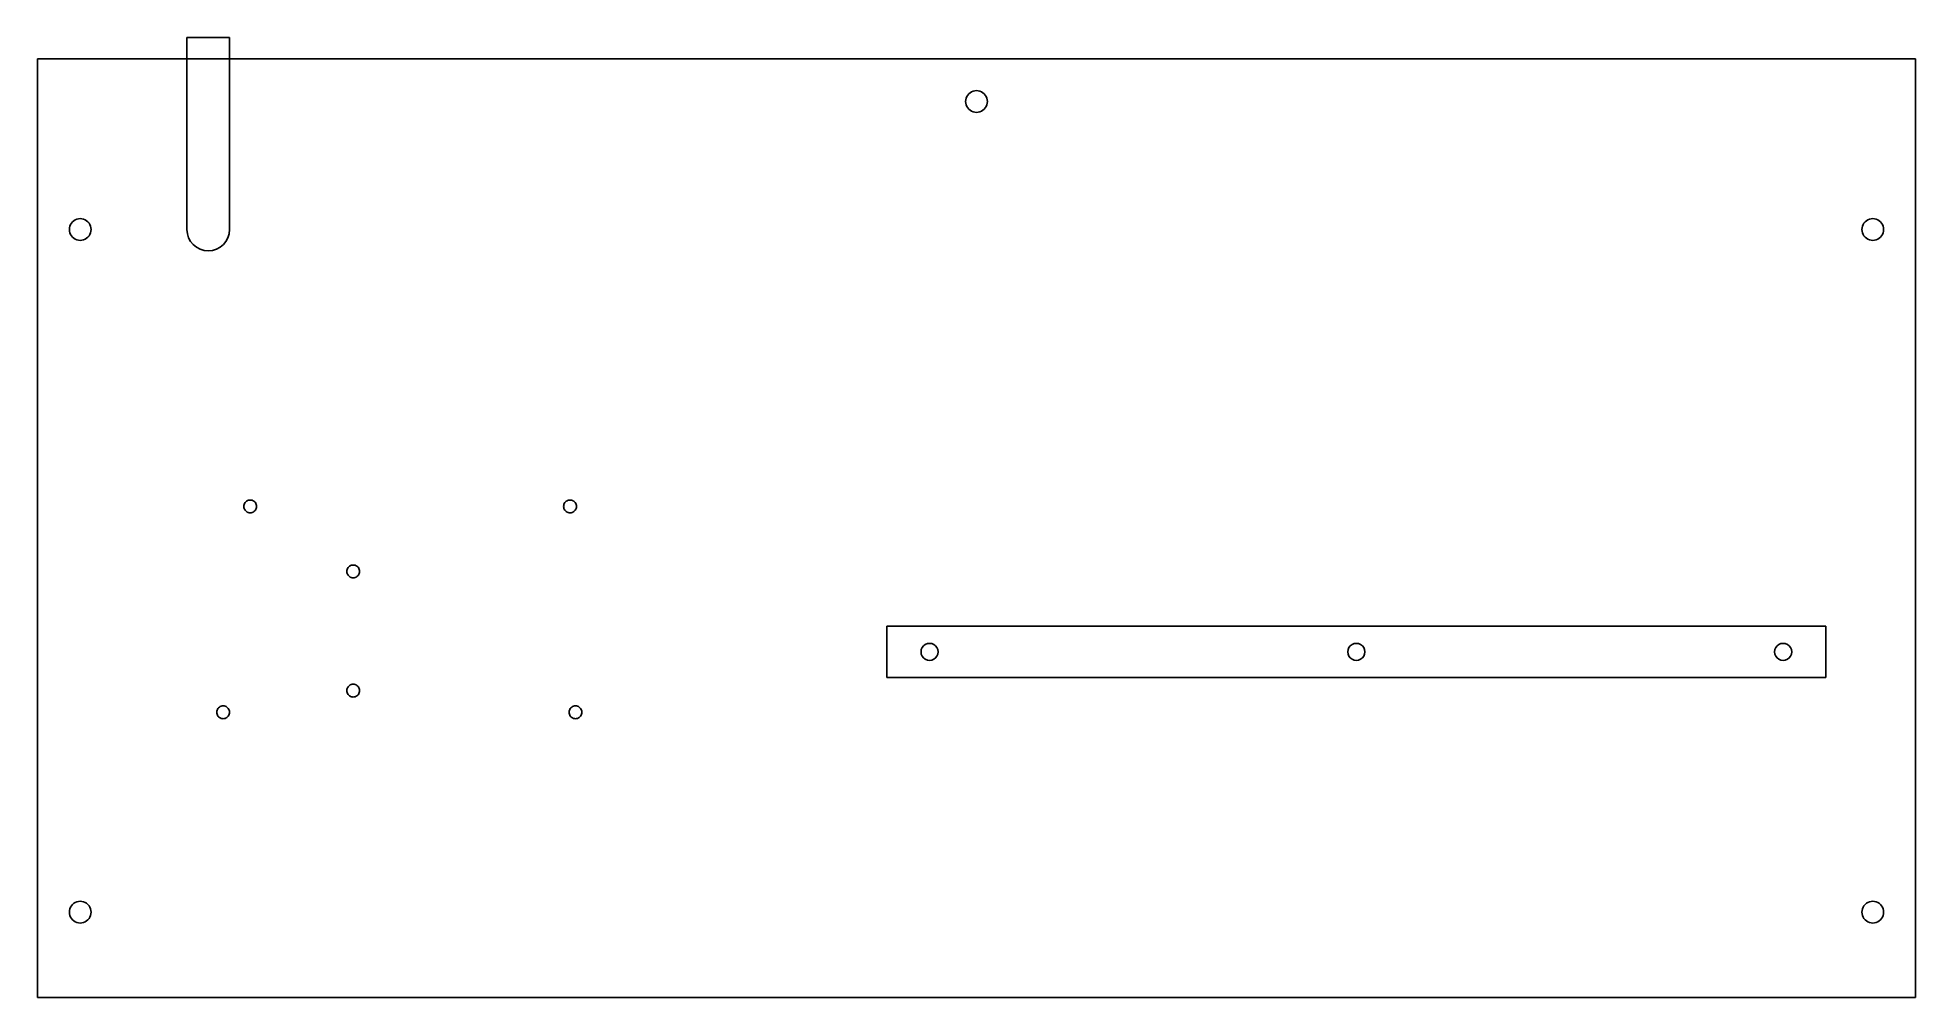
# Model space of a CAD drawing. Extents: x 0 to 440, y 0 to 225.
import ezdxf

# ---------------------------------------------------------------- set-up
doc = ezdxf.new("R2010")
doc.units = 0
doc.layers.get('0').update_dxf_attribs({"linetype": 'CONTINUOUS'})

msp = doc.modelspace()

# ---------------------------------------------------------------- linework, layer by layer
at = {"color": 7}
for p, q in [((35.00757, 224.99681), (35.00757, 180.000005)), ((45, 224.99681), (35.00757, 224.99681)), ((35.00757, 224.99681), (35.00757, 224.99681)), ((45, 180.000005), (45, 224.99681)), ((0, 219.999998), (0, 0.000001)), ((439.999995, 219.999998), (0, 219.999998)), ((439.999995, 0.000001), (439.999995, 219.999998)), ((217.728001, 211.157999), (217.937001, 211.498999)), ((217.937001, 211.498999), (218.197001, 211.803)), ((218.197001, 211.803), (218.501, 212.063001)), ((218.501, 212.063001), (218.842, 212.272)), ((218.842, 212.272), (219.211999, 212.424998)), ((219.211999, 212.424998), (219.601, 212.518998)), ((219.601, 212.518998), (220, 212.55)), ((220, 212.55), (220.399, 212.518998)), ((220.399, 212.518998), (220.788001, 212.424998)), ((220.788001, 212.424998), (221.158, 212.272)), ((221.158, 212.272), (221.499001, 212.063001)), ((221.499001, 212.063001), (221.803, 211.803)), ((221.803, 211.803), (222.063, 211.498999)), ((222.063, 211.498999), (222.271999, 211.157999)), ((217.450001, 209.999998), (217.481, 210.398999)), ((217.481, 209.600998), (217.450001, 209.999998)), ((217.481, 210.398999), (217.575, 210.788)), ((217.575, 209.212), (217.481, 209.600998)), ((217.575, 210.788), (217.728001, 211.157999)), ((217.728001, 208.841998), (217.575, 209.212)), ((217.937001, 208.501), (217.728001, 208.841998)), ((218.197001, 208.196999), (217.937001, 208.501)), ((218.501, 207.936999), (218.197001, 208.196999)), ((218.842, 207.727999), (218.501, 207.936999)), ((219.211999, 207.574998), (218.842, 207.727999)), ((219.601, 207.480999), (219.211999, 207.574998)), ((220, 207.449999), (219.601, 207.480999)), ((220.399, 207.480999), (220, 207.449999)), ((220.788001, 207.574998), (220.399, 207.480999)), ((221.158, 207.727999), (220.788001, 207.574998)), ((221.499001, 207.936999), (221.158, 207.727999)), ((221.803, 208.196999), (221.499001, 207.936999)), ((222.063, 208.501), (221.803, 208.196999)), ((222.271999, 208.841998), (222.063, 208.501)), ((222.271999, 211.157999), (222.425, 210.788)), ((222.425, 209.212), (222.271999, 208.841998)), ((222.425, 210.788), (222.519, 210.398999)), ((222.519, 209.600998), (222.425, 209.212)), ((222.519, 210.398999), (222.549999, 209.999998)), ((222.549999, 209.999998), (222.519, 209.600998)), ((7.48139, 180.398999), (7.57481, 180.788)), ((7.57481, 180.788), (7.72793, 181.157999)), ((7.72793, 181.157999), (7.93701, 181.499)), ((7.93701, 181.499), (8.19688, 181.802998)), ((8.19688, 181.802998), (8.50115, 182.062998)), ((8.50115, 182.062998), (8.84232, 182.272001)), ((8.84232, 182.272001), (9.21201, 182.424999)), ((9.21201, 182.424999), (9.60109, 182.518999)), ((9.60109, 182.518999), (10, 182.549998)), ((10, 182.549998), (10.3989, 182.518999)), ((10.3989, 182.518999), (10.788, 182.424999)), ((10.788, 182.424999), (11.1577, 182.272001)), ((11.1577, 182.272001), (11.4989, 182.062998)), ((11.4989, 182.062998), (11.8031, 181.802998)), ((11.8031, 181.802998), (12.063, 181.499)), ((12.063, 181.499), (12.2721, 181.157999)), ((12.2721, 181.157999), (12.4252, 180.788)), ((12.4252, 180.788), (12.5186, 180.398999)), ((427.481012, 180.398999), (427.574992, 180.788)), ((427.574992, 180.788), (427.728013, 181.157999)), ((427.728013, 181.157999), (427.936999, 181.499)), ((427.936999, 181.499), (428.19701, 181.802998)), ((428.19701, 181.802998), (428.500992, 182.062998)), ((428.500992, 182.062998), (428.842001, 182.272001)), ((428.842001, 182.272001), (429.211994, 182.424999)), ((429.211994, 182.424999), (429.601009, 182.518999)), ((429.601009, 182.518999), (429.999987, 182.549998)), ((429.999987, 182.549998), (430.398992, 182.518999)), ((430.398992, 182.518999), (430.788008, 182.424999)), ((430.788008, 182.424999), (431.158001, 182.272001)), ((431.158001, 182.272001), (431.49901, 182.062998)), ((431.49901, 182.062998), (431.802992, 181.802998)), ((431.802992, 181.802998), (432.063003, 181.499)), ((432.063003, 181.499), (432.271988, 181.157999)), ((432.271988, 181.157999), (432.425009, 180.788)), ((432.425009, 180.788), (432.518989, 180.398999)), ((7.45, 179.999999), (7.48139, 180.398999)), ((7.48139, 179.600999), (7.45, 179.999999)), ((7.57481, 179.212001), (7.48139, 179.600999)), ((7.72793, 178.841999), (7.57481, 179.212001)), ((7.93701, 178.500998), (7.72793, 178.841999)), ((8.19688, 178.197), (7.93701, 178.500998)), ((8.50115, 177.937), (8.19688, 178.197)), ((8.84232, 177.728), (8.50115, 177.937)), ((9.21201, 177.574999), (8.84232, 177.728)), ((9.60109, 177.480999), (9.21201, 177.574999)), ((10, 177.45), (9.60109, 177.480999)), ((10.3989, 177.480999), (10, 177.45)), ((10.788, 177.574999), (10.3989, 177.480999)), ((11.1577, 177.728), (10.788, 177.574999)), ((11.4989, 177.937), (11.1577, 177.728)), ((11.8031, 178.197), (11.4989, 177.937)), ((12.063, 178.500998), (11.8031, 178.197)), ((12.2721, 178.841999), (12.063, 178.500998)), ((12.4252, 179.212001), (12.2721, 178.841999)), ((12.5186, 179.600999), (12.4252, 179.212001)), ((12.5186, 180.398999), (12.55, 179.999999)), ((12.55, 179.999999), (12.5186, 179.600999)), ((427.449996, 179.999999), (427.481012, 180.398999)), ((427.481012, 179.600999), (427.449996, 179.999999)), ((427.574992, 179.212001), (427.481012, 179.600999)), ((427.728013, 178.841999), (427.574992, 179.212001)), ((427.936999, 178.500998), (427.728013, 178.841999)), ((428.19701, 178.197), (427.936999, 178.500998)), ((428.500992, 177.937), (428.19701, 178.197)), ((428.842001, 177.728), (428.500992, 177.937)), ((429.211994, 177.574999), (428.842001, 177.728)), ((429.601009, 177.480999), (429.211994, 177.574999)), ((429.999987, 177.45), (429.601009, 177.480999)), ((430.398992, 177.480999), (429.999987, 177.45)), ((430.788008, 177.574999), (430.398992, 177.480999)), ((431.158001, 177.728), (430.788008, 177.574999)), ((431.49901, 177.937), (431.158001, 177.728)), ((431.802992, 178.197), (431.49901, 177.937)), ((432.063003, 178.500998), (431.802992, 178.197)), ((432.271988, 178.841999), (432.063003, 178.500998)), ((432.425009, 179.212001), (432.271988, 178.841999)), ((432.518989, 179.600999), (432.425009, 179.212001)), ((432.518989, 180.398999), (432.550006, 179.999999)), ((432.550006, 179.999999), (432.518989, 179.600999)), ((48.329985, 115.099996), (48.348499, 115.334997)), ((48.348499, 114.864995), (48.329985, 115.099996)), ((48.348499, 115.334997), (48.403394, 115.563998)), ((48.4034, 114.635998), (48.348499, 114.864995)), ((48.403394, 115.563998), (48.493494, 115.780996)), ((48.493499, 114.418997), (48.4034, 114.635998)), ((48.493494, 115.780996), (48.616495, 115.981997)), ((48.6165, 114.217995), (48.493499, 114.418997)), ((48.616495, 115.981997), (48.769295, 116.160997)), ((48.769295, 116.160997), (48.948295, 116.313998)), ((48.948295, 116.313998), (49.148994, 116.436996)), ((49.148994, 116.436996), (49.366495, 116.526997)), ((49.366495, 116.526997), (49.595295, 116.581996)), ((49.595295, 116.581996), (49.829994, 116.600002)), ((49.829994, 116.600002), (50.064695, 116.581996)), ((50.064695, 116.581996), (50.293496, 116.526999)), ((50.293496, 116.526999), (50.510993, 116.436999)), ((50.510993, 116.436999), (50.711695, 116.314001)), ((50.711695, 116.314001), (50.890695, 116.160999)), ((50.890695, 116.160999), (51.043493, 115.982)), ((51.043493, 115.982), (51.166494, 115.780999)), ((51.166499, 114.419), (51.043499, 114.217998)), ((51.166494, 115.780999), (51.256593, 115.564001)), ((51.256599, 114.636), (51.166499, 114.419)), ((51.256593, 115.564001), (51.311494, 115.335)), ((51.311494, 114.864998), (51.256599, 114.636)), ((51.311494, 115.335), (51.330008, 115.099999)), ((51.330008, 115.099999), (51.311494, 114.864998)), ((123.259997, 115.099999), (123.278003, 115.335)), ((123.278003, 114.864998), (123.259997, 115.099999)), ((123.278003, 115.335), (123.332999, 115.564001)), ((123.333002, 114.636), (123.278003, 114.864998)), ((123.332999, 115.564001), (123.423, 115.780999)), ((123.423003, 114.419), (123.333002, 114.636)), ((123.423, 115.780999), (123.546001, 115.982)), ((123.546004, 114.217998), (123.423003, 114.419)), ((123.546001, 115.982), (123.698999, 116.160999)), ((123.698999, 116.160999), (123.877999, 116.314001)), ((123.877999, 116.314001), (124.079, 116.436999)), ((124.079, 116.436999), (124.296001, 116.526999)), ((124.296001, 116.526999), (124.525001, 116.581999)), ((124.525001, 116.581999), (124.759999, 116.600005)), ((124.759999, 116.600005), (124.995, 116.581999)), ((124.995, 116.581999), (125.224001, 116.527002)), ((125.224001, 116.527002), (125.440999, 116.437001)), ((125.440999, 116.437001), (125.642, 116.314003)), ((125.642, 116.314003), (125.821, 116.161002)), ((125.821, 116.161002), (125.974001, 115.982003)), ((125.974001, 115.982003), (126.096999, 115.781001)), ((126.097002, 114.419003), (125.974004, 114.218001)), ((126.096999, 115.781001), (126.187, 115.564003)), ((126.187002, 114.636003), (126.097002, 114.419003)), ((126.187, 115.564003), (126.241999, 115.335003)), ((126.241999, 114.865001), (126.187002, 114.636003)), ((126.241999, 115.335003), (126.260005, 115.100002)), ((126.260005, 115.100002), (126.241999, 114.865001)), ((48.769301, 114.038996), (48.6165, 114.217995)), ((48.9483, 113.885998), (48.769301, 114.038996)), ((49.149, 113.762997), (48.9483, 113.885998)), ((49.3665, 113.672996), (49.149, 113.762997)), ((49.595301, 113.617999), (49.3665, 113.672996)), ((49.829999, 113.599994), (49.595301, 113.617999)), ((50.064701, 113.617999), (49.829999, 113.599994)), ((50.293501, 113.672999), (50.064701, 113.617999)), ((50.510999, 113.763), (50.293501, 113.672999)), ((50.711701, 113.886), (50.510999, 113.763)), ((50.890701, 114.038999), (50.711701, 113.886)), ((51.043499, 114.217998), (50.890701, 114.038999)), ((123.699002, 114.038999), (123.546004, 114.217998)), ((123.878001, 113.886), (123.699002, 114.038999)), ((124.079003, 113.763), (123.878001, 113.886)), ((124.296003, 113.672999), (124.079003, 113.763)), ((124.525004, 113.618002), (124.296003, 113.672999)), ((124.760002, 113.599996), (124.525004, 113.618002)), ((124.995003, 113.618002), (124.760002, 113.599996)), ((125.224004, 113.673002), (124.995003, 113.618002)), ((125.441002, 113.763002), (125.224004, 113.673002)), ((125.642003, 113.886003), (125.441002, 113.763002)), ((125.821003, 114.039002), (125.642003, 113.886003)), ((125.974004, 114.218001), (125.821003, 114.039002)), ((73.279008, 101.196993), (73.496509, 101.286994)), ((73.496509, 101.286994), (73.725309, 101.341993)), ((73.725309, 101.341993), (73.960008, 101.359999)), ((73.960008, 101.359999), (74.19471, 101.341993)), ((74.19471, 101.341993), (74.423507, 101.286997)), ((74.423507, 101.286997), (74.641007, 101.196996)), ((72.460014, 99.859993), (72.478499, 100.094994)), ((72.478499, 99.625295), (72.460014, 99.859993)), ((72.478499, 100.094994), (72.533408, 100.323995)), ((72.5334, 99.396494), (72.478499, 99.625295)), ((72.623499, 99.178994), (72.5334, 99.396494)), ((72.533408, 100.323995), (72.623508, 100.540993)), ((72.7465, 98.978295), (72.623499, 99.178994)), ((72.623508, 100.540993), (72.746509, 100.741994)), ((72.899301, 98.799295), (72.7465, 98.978295)), ((72.746509, 100.741994), (72.89931, 100.920994)), ((73.0783, 98.646494), (72.899301, 98.799295)), ((72.89931, 100.920994), (73.078309, 101.073995)), ((73.279, 98.523493), (73.0783, 98.646494)), ((73.078309, 101.073995), (73.279008, 101.196993)), ((73.4965, 98.433394), (73.279, 98.523493)), ((73.725301, 98.378499), (73.4965, 98.433394)), ((73.959999, 98.359985), (73.725301, 98.378499)), ((74.194701, 98.378499), (73.959999, 98.359985)), ((74.423499, 98.4334), (74.194701, 98.378499)), ((74.640999, 98.523499), (74.423499, 98.4334)), ((74.841701, 98.6465), (74.640999, 98.523499)), ((74.641007, 101.196996), (74.84171, 101.073998)), ((75.020701, 98.799301), (74.841701, 98.6465)), ((74.84171, 101.073998), (75.020709, 100.920997)), ((75.173499, 98.9783), (75.020701, 98.799301)), ((75.020709, 100.920997), (75.173507, 100.741997)), ((75.296499, 99.179), (75.173499, 98.9783)), ((75.173507, 100.741997), (75.296508, 100.540996)), ((75.386599, 99.3965), (75.296499, 99.179)), ((75.296508, 100.540996), (75.386607, 100.323998)), ((75.441508, 99.6253), (75.386599, 99.3965)), ((75.386607, 100.323998), (75.441508, 100.094997)), ((75.441508, 100.094997), (75.459994, 99.859996)), ((75.459994, 99.859996), (75.441508, 99.6253)), ((199, 75.000006), (199, 87.000005)), ((199, 87.000005), (419.000009, 87.000005)), ((419.000009, 87.000005), (419.000009, 75.000006)), ((211.000001, 81.000005), (211.000001, 81.000005)), ((311.000002, 81.000005), (311.000002, 81.000005)), ((410.999999, 81.000005), (410.999999, 81.000005)), ((419.000009, 75.000006), (199, 75.000006)), ((72.460005, 71.919999), (72.478491, 72.154698)), ((72.478491, 71.6853), (72.460005, 71.919999)), ((72.478491, 72.154698), (72.5334, 72.383498)), ((72.533391, 71.4565), (72.478491, 71.6853)), ((72.623491, 71.239), (72.533391, 71.4565)), ((72.5334, 72.383498), (72.623499, 72.600999)), ((72.746492, 71.0383), (72.623491, 71.239)), ((72.623499, 72.600999), (72.7465, 72.801701)), ((72.899293, 70.859301), (72.746492, 71.0383)), ((72.7465, 72.801701), (72.899301, 72.9807)), ((73.078292, 70.7065), (72.899293, 70.859301)), ((72.899301, 72.9807), (73.0783, 73.133498)), ((73.278992, 70.583499), (73.078292, 70.7065)), ((73.0783, 73.133498), (73.279, 73.256499)), ((73.496492, 70.4934), (73.278992, 70.583499)), ((73.279, 73.256499), (73.4965, 73.346599)), ((73.725292, 70.438505), (73.496492, 70.4934)), ((73.4965, 73.346599), (73.725301, 73.401499)), ((73.959991, 70.419991), (73.725292, 70.438505)), ((73.725301, 73.401499), (73.959999, 73.420013)), ((74.194693, 70.438505), (73.959991, 70.419991)), ((73.959999, 73.420013), (74.194701, 73.401499)), ((74.42349, 70.493405), (74.194693, 70.438505)), ((74.194701, 73.401499), (74.423499, 73.346604)), ((74.64099, 70.583505), (74.42349, 70.493405)), ((74.423499, 73.346604), (74.640999, 73.256505)), ((74.841693, 70.706506), (74.64099, 70.583505)), ((74.640999, 73.256505), (74.841701, 73.133504)), ((75.020692, 70.859306), (74.841693, 70.706506)), ((74.841701, 73.133504), (75.020701, 72.980706)), ((75.17349, 71.038306), (75.020692, 70.859306)), ((75.020701, 72.980706), (75.173499, 72.801706)), ((75.296491, 71.239005), (75.17349, 71.038306)), ((75.173499, 72.801706), (75.296499, 72.601004)), ((75.38659, 71.456506), (75.296491, 71.239005)), ((75.296499, 72.601004), (75.386599, 72.383504)), ((75.4415, 71.685306), (75.38659, 71.456506)), ((75.386599, 72.383504), (75.4415, 72.154704)), ((75.4415, 72.154704), (75.459985, 71.920005)), ((75.459985, 71.920005), (75.4415, 71.685306)), ((41.979985, 66.839999), (41.998499, 67.074698)), ((41.998499, 66.6053), (41.979985, 66.839999)), ((41.998499, 67.074698), (42.053394, 67.303498)), ((42.0534, 66.3765), (41.998499, 66.6053)), ((42.053394, 67.303498), (42.143494, 67.520999)), ((42.143499, 66.159), (42.0534, 66.3765)), ((42.143494, 67.520999), (42.266495, 67.721701)), ((42.2665, 65.9583), (42.143499, 66.159)), ((42.266495, 67.721701), (42.419295, 67.9007)), ((42.419295, 67.9007), (42.598295, 68.053498)), ((42.598295, 68.053498), (42.798994, 68.176499)), ((42.798994, 68.176499), (43.016495, 68.266599)), ((43.016495, 68.266599), (43.245295, 68.321499)), ((43.245295, 68.321499), (43.479994, 68.340013)), ((43.479994, 68.340013), (43.714695, 68.321499)), ((43.714695, 68.321499), (43.943496, 68.266604)), ((43.943496, 68.266604), (44.160993, 68.176505)), ((44.160993, 68.176505), (44.361695, 68.053504)), ((44.361695, 68.053504), (44.540695, 67.900706)), ((44.540695, 67.900706), (44.693493, 67.721706)), ((44.693493, 67.721706), (44.816494, 67.521004)), ((44.816502, 66.159005), (44.693501, 65.958306)), ((44.816494, 67.521004), (44.906593, 67.303504)), ((44.906602, 66.376506), (44.816502, 66.159005)), ((44.906593, 67.303504), (44.961494, 67.074704)), ((44.961494, 66.605306), (44.906602, 66.376506)), ((44.961494, 67.074704), (44.980008, 66.840005)), ((44.980008, 66.840005), (44.961494, 66.605306)), ((124.529994, 66.839999), (124.548, 67.074698)), ((124.548, 66.6053), (124.529994, 66.839999)), ((124.548, 67.074698), (124.602996, 67.303498)), ((124.602999, 66.3765), (124.548, 66.6053)), ((124.602996, 67.303498), (124.692997, 67.520999)), ((124.693, 66.159), (124.602999, 66.3765)), ((124.692997, 67.520999), (124.815998, 67.721701)), ((124.816001, 65.9583), (124.693, 66.159)), ((124.815998, 67.721701), (124.968996, 67.9007)), ((124.968996, 67.9007), (125.147996, 68.053498)), ((125.147996, 68.053498), (125.348997, 68.176499)), ((125.348997, 68.176499), (125.565998, 68.266599)), ((125.565998, 68.266599), (125.794999, 68.321499)), ((125.794999, 68.321499), (126.029997, 68.340013)), ((126.029997, 68.340013), (126.264997, 68.321499)), ((126.264997, 68.321499), (126.493998, 68.266604)), ((126.493998, 68.266604), (126.710996, 68.176505)), ((126.710996, 68.176505), (126.911997, 68.053504)), ((126.911997, 68.053504), (127.090997, 67.900706)), ((127.090997, 67.900706), (127.243998, 67.721706)), ((127.243998, 67.721706), (127.366996, 67.521004)), ((127.366999, 66.159005), (127.244001, 65.958306)), ((127.366996, 67.521004), (127.456997, 67.303504)), ((127.457, 66.376506), (127.366999, 66.159005)), ((127.456997, 67.303504), (127.511996, 67.074704)), ((127.511996, 66.605306), (127.457, 66.376506)), ((127.511996, 67.074704), (127.530002, 66.840005)), ((127.530002, 66.840005), (127.511996, 66.605306)), ((42.419301, 65.779301), (42.2665, 65.9583)), ((42.5983, 65.6265), (42.419301, 65.779301)), ((42.799, 65.503499), (42.5983, 65.6265)), ((43.0165, 65.4134), (42.799, 65.503499)), ((43.245303, 65.358505), (43.0165, 65.4134)), ((43.480002, 65.339991), (43.245303, 65.358505)), ((43.714704, 65.358505), (43.480002, 65.339991)), ((43.943504, 65.413405), (43.714704, 65.358505)), ((44.161002, 65.503505), (43.943504, 65.413405)), ((44.361704, 65.626506), (44.161002, 65.503505)), ((44.540703, 65.779306), (44.361704, 65.626506)), ((44.693501, 65.958306), (44.540703, 65.779306)), ((124.968999, 65.779301), (124.816001, 65.9583)), ((125.147999, 65.6265), (124.968999, 65.779301)), ((125.349, 65.503499), (125.147999, 65.6265)), ((125.566001, 65.4134), (125.349, 65.503499)), ((125.795001, 65.358505), (125.566001, 65.4134)), ((126.029999, 65.339991), (125.795001, 65.358505)), ((126.265, 65.358505), (126.029999, 65.339991)), ((126.494001, 65.413405), (126.265, 65.358505)), ((126.710999, 65.503505), (126.494001, 65.413405)), ((126.912, 65.626506), (126.710999, 65.503505)), ((127.091, 65.779306), (126.912, 65.626506)), ((127.244001, 65.958306), (127.091, 65.779306)), ((8.19688, 21.803098), (8.50115, 22.063)), ((8.50115, 22.063), (8.84232, 22.272098)), ((8.84232, 22.272098), (9.21201, 22.425201)), ((9.21201, 22.425201), (9.60109, 22.518599)), ((9.60109, 22.518599), (10, 22.549999)), ((10, 22.549999), (10.3989, 22.518599)), ((10.3989, 22.518599), (10.788, 22.425201)), ((10.788, 22.425201), (11.1577, 22.272098)), ((11.1577, 22.272098), (11.4989, 22.063)), ((11.4989, 22.063), (11.8031, 21.803098)), ((428.19701, 21.803098), (428.500992, 22.063)), ((428.500992, 22.063), (428.842001, 22.272098)), ((428.842001, 22.272098), (429.211994, 22.425201)), ((429.211994, 22.425201), (429.601009, 22.518599)), ((429.601009, 22.518599), (429.999987, 22.549999)), ((429.999987, 22.549999), (430.398992, 22.518599)), ((430.398992, 22.518599), (430.788008, 22.425201)), ((430.788008, 22.425201), (431.158001, 22.272098)), ((431.158001, 22.272098), (431.49901, 22.063)), ((431.49901, 22.063), (431.802992, 21.803098)), ((7.45, 20), (7.48139, 20.398899)), ((7.48139, 19.601099), (7.45, 20)), ((7.48139, 20.398899), (7.57481, 20.787999)), ((7.57481, 19.211999), (7.48139, 19.601099)), ((7.57481, 20.787999), (7.72793, 21.157698)), ((7.72793, 18.842299), (7.57481, 19.211999)), ((7.72793, 21.157698), (7.93701, 21.498899)), ((7.93701, 18.501098), (7.72793, 18.842299)), ((7.93701, 21.498899), (8.19688, 21.803098)), ((8.19688, 18.196899), (7.93701, 18.501098)), ((8.50115, 17.936998), (8.19688, 18.196899)), ((8.84232, 17.7279), (8.50115, 17.936998)), ((9.21201, 17.5748), (8.84232, 17.7279)), ((11.1577, 17.7279), (10.788, 17.5748)), ((11.4989, 17.936998), (11.1577, 17.7279)), ((11.8031, 18.196899), (11.4989, 17.936998)), ((11.8031, 21.803098), (12.063, 21.498899)), ((12.063, 18.501098), (11.8031, 18.196899)), ((12.063, 21.498899), (12.2721, 21.157698)), ((12.2721, 18.842299), (12.063, 18.501098)), ((12.2721, 21.157698), (12.4252, 20.787999)), ((12.4252, 19.211999), (12.2721, 18.842299)), ((12.4252, 20.787999), (12.5186, 20.398899)), ((12.5186, 19.601099), (12.4252, 19.211999)), ((12.5186, 20.398899), (12.55, 20)), ((12.55, 20), (12.5186, 19.601099)), ((427.449996, 20), (427.481012, 20.398899)), ((427.481012, 19.601099), (427.449996, 20)), ((427.481012, 20.398899), (427.574992, 20.787999)), ((427.574992, 19.211999), (427.481012, 19.601099)), ((427.574992, 20.787999), (427.728013, 21.157698)), ((427.728013, 18.842299), (427.574992, 19.211999)), ((427.728013, 21.157698), (427.936999, 21.498899)), ((427.936999, 18.501098), (427.728013, 18.842299)), ((427.936999, 21.498899), (428.19701, 21.803098)), ((428.19701, 18.196899), (427.936999, 18.501098)), ((428.500992, 17.936998), (428.19701, 18.196899)), ((428.842001, 17.7279), (428.500992, 17.936998)), ((429.211994, 17.5748), (428.842001, 17.7279)), ((431.158001, 17.7279), (430.788008, 17.5748)), ((431.49901, 17.936998), (431.158001, 17.7279)), ((431.802992, 18.196899), (431.49901, 17.936998)), ((431.802992, 21.803098), (432.063003, 21.498899)), ((432.063003, 18.501098), (431.802992, 18.196899)), ((432.063003, 21.498899), (432.271988, 21.157698)), ((432.271988, 18.842299), (432.063003, 18.501098)), ((432.271988, 21.157698), (432.425009, 20.787999)), ((432.425009, 19.211999), (432.271988, 18.842299)), ((432.425009, 20.787999), (432.518989, 20.398899)), ((432.518989, 19.601099), (432.425009, 19.211999)), ((432.518989, 20.398899), (432.550006, 20)), ((432.550006, 20), (432.518989, 19.601099)), ((9.60109, 17.481398), (9.21201, 17.5748)), ((10, 17.449998), (9.60109, 17.481398)), ((10.3989, 17.481398), (10, 17.449998)), ((10.788, 17.5748), (10.3989, 17.481398)), ((429.601009, 17.481398), (429.211994, 17.5748)), ((429.999987, 17.449998), (429.601009, 17.481398)), ((430.398992, 17.481398), (429.999987, 17.449998)), ((430.788008, 17.5748), (430.398992, 17.481398)), ((0, 0.000001), (439.999995, 0.000001))]:
    msp.add_line(p, q, dxfattribs=at)
for points in [[(35.00757, 180.000005), (35.00757, 177.238582), (37.246772, 174.99938), (40.008195, 174.99938)], [(40.008195, 174.99938), (42.769618, 174.99938), (45, 177.238582), (45, 180.000005)], [(208, 79.267954), (207.381198, 79.625219), (207, 80.285473), (207.000001, 81.000005)], [(207.000001, 81.000005), (207.000001, 81.714536), (207.381198, 82.37479), (208.000001, 82.732055)], [(210, 79.267954), (209.381198, 78.910688), (208.618803, 78.910688), (208, 79.267954)], [(208.000001, 82.732055), (208.618803, 83.089321), (209.381198, 83.089321), (210.000001, 82.732055)], [(211, 81.000005), (211, 80.285473), (210.618803, 79.625219), (210, 79.267954)], [(210.000001, 82.732055), (210.618803, 82.37479), (211.000001, 81.714536), (211.000001, 81.000005)], [(308.000001, 79.267954), (307.381199, 79.625219), (307.000001, 80.285473), (307.000002, 81.000005)], [(307.000002, 81.000005), (307.000002, 81.714536), (307.381199, 82.37479), (308.000002, 82.732055)], [(310.000001, 79.267954), (309.381199, 78.910688), (308.618804, 78.910688), (308.000001, 79.267954)], [(308.000002, 82.732055), (308.618804, 83.089321), (309.381199, 83.089321), (310.000002, 82.732055)], [(311.000001, 81.000005), (311.000001, 80.285473), (310.618804, 79.625219), (310.000001, 79.267954)], [(310.000002, 82.732055), (310.618804, 82.37479), (311.000002, 81.714536), (311.000002, 81.000005)], [(406.999999, 81.000005), (406.999999, 81.714536), (407.381197, 82.37479), (407.999999, 82.732055)], [(407.999999, 79.267954), (407.381197, 79.625219), (406.999999, 80.285473), (406.999999, 81.000005)], [(407.999999, 82.732055), (408.618801, 83.089321), (409.381197, 83.089321), (409.999999, 82.732055)], [(409.999999, 79.267954), (409.381197, 78.910688), (408.618801, 78.910688), (407.999999, 79.267954)], [(409.999999, 82.732055), (410.618801, 82.37479), (410.999999, 81.714536), (410.999999, 81.000005)], [(410.999999, 81.000005), (410.999999, 80.285473), (410.618801, 79.625219), (409.999999, 79.267954)]]:
    msp.add_open_spline(points, degree=3, dxfattribs=at)

doc.saveas('drawing.dxf')
